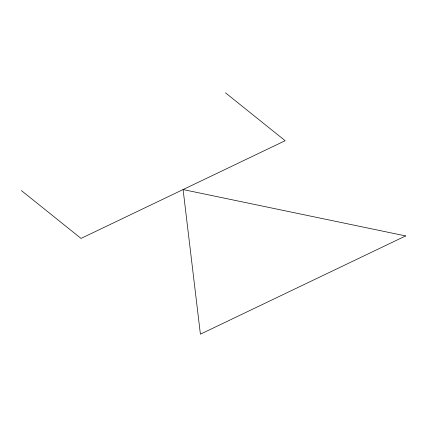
<?xml version="1.0" encoding="UTF-8"?>
<svg xmlns="http://www.w3.org/2000/svg" width="427" height="427" viewBox="0 0 427 427"><rect width="100%" height="100%" fill="white"/><g stroke="black" fill="none" stroke-linecap="round" stroke-linejoin="round"><path stroke-width="0.64" d="M225.477 92.819L285.161 140.702L81.034 238.415L21.35 190.538M405.65 235.928L200.402 334.181L183.098 189.561L405.65 235.928"/></g></svg>
